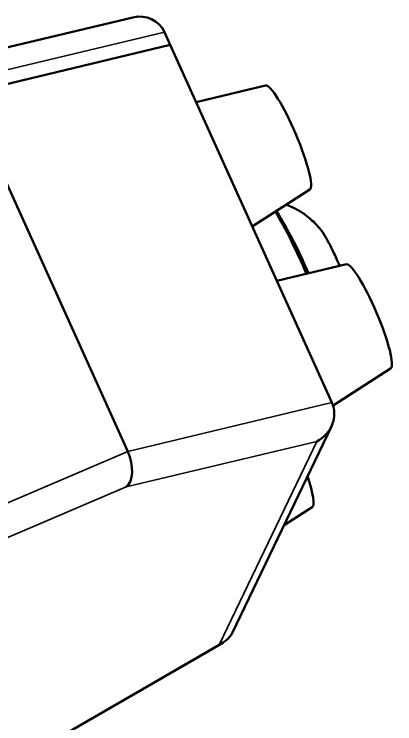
# Model space of a CAD drawing. Header units: inches. Extents: x -20.7 to 49, y -43 to 17.2.
# Drawn here: x 45.81 to 48.99, y -38.72 to -32.81 of the extents above; entities that cross this region are included whole.
import ezdxf

# ---------------------------------------------------------------- set-up
doc = ezdxf.new("R2010")
doc.units = ezdxf.units.IN
doc.header["$MEASUREMENT"] = 0
doc.layers.add('Visible (ANSI)', color=7, linetype='Continuous', lineweight=50)
doc.layers.add('Visible Narrow (ANSI)', color=7, linetype='Continuous', lineweight=35)

msp = doc.modelspace()

# ---------------------------------------------------------------- linework, layer by layer
at = {"layer": 'Visible (ANSI)'}
for p, q in [((45.17876914917176, -33.21849583435623), (46.79683941210926, -32.83154029884162)), ((47.11038489363612, -33.0610574327857), (47.06216659161284, -32.95447842565238)), ((45.40561047673761, -33.46874794693243), (47.11038489363611, -33.06105743278568)), ((45.40561047673764, -33.46874794693246), (47.11038489363612, -33.0610574327857)), ((48.46049735028825, -36.04526963251889), (47.11038489363611, -33.06105743278568)), ((47.90594446674882, -33.39934330339405), (47.32617768197398, -33.53803360495523)), ((46.75572293338976, -36.45296014666563), (45.40561047673761, -33.46874794693243)), ((48.27563363646134, -34.26852311424668), (47.79568805518288, -34.57581277418503)), ((48.58100069507489, -34.89144940326064), (48.00123391030007, -35.03013970482182)), ((48.95068986478742, -35.76062921411327), (48.46952902634129, -36.06869695385139)), ((48.45575788616632, -36.24530362166744), (47.63143146538106, -37.96170398471424)), ((48.29560986189519, -36.91764872502622), (48.0605858339438, -37.06812506326887)), ((47.55415388590828, -38.04507831503234), (45.58121546710867, -39.18415484222085))]:
    msp.add_line(p, q, dxfattribs=at)
for centre, major_axis, ratio, start_param, end_param in [((46.83864223895347, -33.06442470491579), (0.1945757276427172, 0.1569920182878114), 0.9318890906226392, 6.045786905501672, 7.381845601699101), ((48.08889112385535, -33.83474045644073), (-0.1849127548479259, 0.4347501805582718), 0.1607873032649862, 3.168747135867621, 6.256030824901725), ((48.76394735218142, -35.32684655630731), (-0.1849127548479247, 0.4347501805582663), 0.1607873032649878, 3.168747135867637, 6.256030824901742), ((48.23697299762889, -36.1552159117823), (-0.194575727642719, -0.1569920182878115), 0.9318890906226335, 1.333397925116994, 2.904194251911881), ((46.64518109021296, -36.53588707549538), (0.07413537607440196, -0.2248817762006561), 0.5628905241386494, 0.1875446335318047, 1.758340960326674), ((48.10886734928919, -36.48386606722027), (0.1849127548479238, -0.4347501805582668), 0.1607873032649862, 0.02715448227785444, 1.08716361504434), ((47.42434392775316, -37.84726022261294), (0.1747716191339712, -0.1619914383201499), 0.8948673612224713, 5.843458862839304, 6.552993296792598)]:
    msp.add_ellipse(centre, major_axis=major_axis, ratio=ratio, start_param=start_param, end_param=end_param, dxfattribs=at)
for points, knots in [([(47.99847569468384, -34.44597608600061), (48.01467361497885, -34.47247462047093), (48.03128843354472, -34.50088767621788), (48.08659257475368, -34.59936532293113), (48.12640565275419, -34.67636940927117), (48.19809399896807, -34.82571213270943), (48.2301421049983, -34.89652948432785), (48.26066648289144, -34.96807891991249)], [1.108119039563099, 1.108119039563099, 1.108119039563099, 1.108119039563099, 1.250753914151217, 1.250753914151217, 1.575382663044727, 1.575382663044727, 1.843918191029289, 1.843918191029289, 1.843918191029289, 1.843918191029289]), ([(48.07879005352282, -34.3945540644663), (48.12814501482451, -34.41238767482437), (48.1647424238375, -34.43198550706758), (48.22688701104203, -34.46991386942957), (48.25082657618824, -34.48818775449217), (48.2900920543695, -34.5207642014615), (48.30530691909399, -34.53517791460391), (48.33114824376025, -34.56121816693886), (48.34171724056124, -34.57286076920154), (48.35303031976256, -34.58594903854818), (48.35502293014466, -34.58828584214164), (48.35695515669179, -34.59057956757799)], [0.4282606655147344, 0.4282606655147344, 0.4282606655147344, 0.4282606655147344, 0.5011257529550166, 0.5011257529550166, 0.5821657574228333, 0.5821657574228333, 0.66320576189065, 0.66320576189065, 0.7442457663584666, 0.7442457663584666, 0.762293116446851, 0.762293116446851, 0.762293116446851, 0.762293116446851]), ([(48.35695515669179, -34.59057956757799), (48.37016073918674, -34.60625577310137), (48.38495331406002, -34.62752880936083), (48.41585048403844, -34.67799591458842), (48.4318073274322, -34.70669340565573), (48.4638346013329, -34.76917327394565), (48.47989340950578, -34.80288777429553), (48.50517159638764, -34.8598374589161), (48.5147879902669, -34.88251842178383), (48.52392053404329, -34.90510397084633)], [0.7622931164468424, 0.7622931164468424, 0.7622931164468424, 0.7622931164468424, 1.105744964434981, 1.105744964434981, 1.431499443740683, 1.431499443740683, 1.754018820152429, 1.754018820152429, 1.961566330219823, 1.961566330219823, 1.961566330219823, 1.961566330219823])]:
    msp.add_open_spline(points, degree=3, knots=knots, dxfattribs=at)
at = {"layer": 'Visible Narrow (ANSI)'}
for p, q in [((45.35739217471434, -33.36216893979913), (47.06216659161284, -32.95447842565238)), ((48.46049735028825, -36.04526963251889), (46.75572293338976, -36.45296014666563)), ((46.74161769425954, -36.74904508976203), (48.33340960167547, -36.36837392604896)), ((48.33340960167547, -36.36837392604896), (47.52078053179974, -38.06041823687959)), ((46.75572293338976, -36.45296014666563), (38.53378801930924, -39.95000443354936)), ((38.69741920218484, -40.17049255598958), (46.74161769425954, -36.74904508976203)), ((47.52078053179974, -38.06041823687959), (45.57124155686944, -39.18598508885128))]:
    msp.add_line(p, q, dxfattribs=at)
for centre, major_axis, ratio, start_param, end_param in [((48.11612725388889, -35.03596077081376), (-0.3505045994739303, 0.8240747807424984), 0.1607873032649861, 4.721912489844547, 5.426659239918671), ((48.16381983581699, -35.01567563441931), (0.2792360730494897, -0.6565146534996619), 0.1607873032649861, 1.577410012058072, 2.324765393238216), ((48.45602478137688, -34.89139179537804), (-0.1394320298381392, 0.3278200046156376), 0.1607873032649862, 4.602234787857438, 5.80079606139808), ((48.15923022349457, -35.0176277390904), (-0.2796805417074754, 0.6575596480943565), 0.1607873032649861, 4.720128304121097, 5.15802522841151)]:
    msp.add_ellipse(centre, major_axis=major_axis, ratio=ratio, start_param=start_param, end_param=end_param, dxfattribs=at)

doc.saveas('drawing.dxf')
